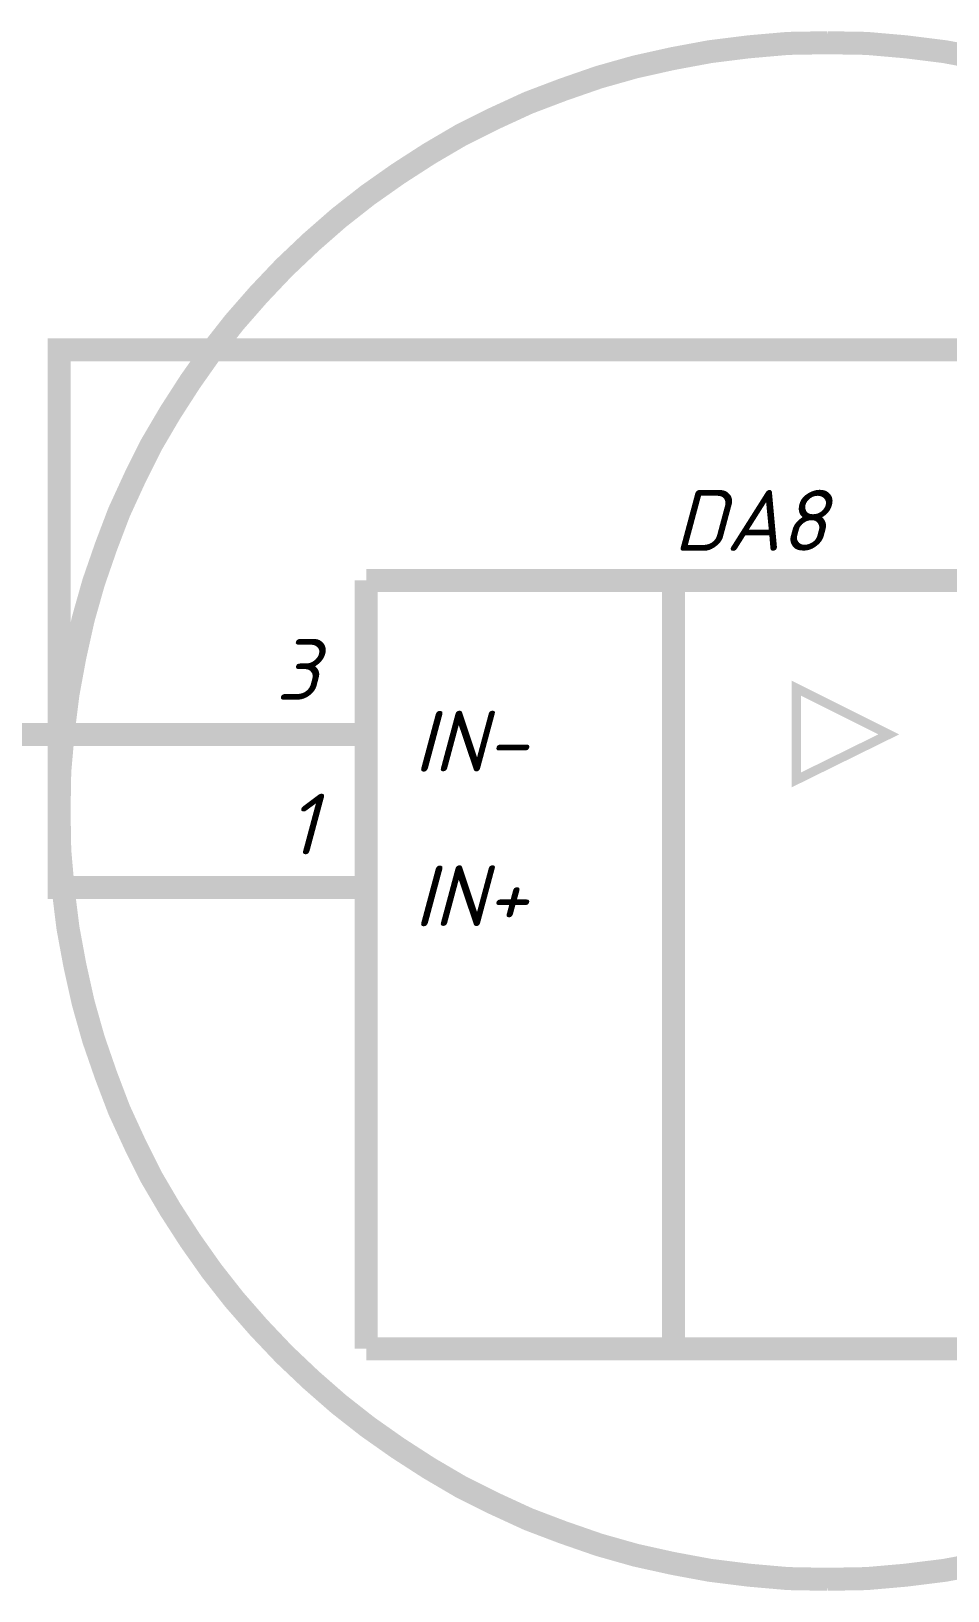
# Model space of a CAD drawing. Header units: inches. Extents: x 0 to 841, y 0 to 594.
# Drawn here: x 304.1 to 333.9, y 34.6 to 85.4 of the extents above; entities that cross this region are included whole.
import ezdxf

# ---------------------------------------------------------------- set-up
doc = ezdxf.new("R2010")
doc.units = ezdxf.units.IN
doc.layers.add('Sheet', color=255, linetype='Continuous')
doc.styles.get("Standard").update_dxf_attribs({"font": 'isocpeui.ttf'})

msp = doc.modelspace()

# ---------------------------------------------------------------- linework, layer by layer
at = {"layer": 'Sheet'}
for points in [[(305.022, 59.988, 0.749, 0.749, 0), (305.044, 61.269, 0.749, 0.749, 0), (305.157, 62.549, 0.749, 0.749, 0), (305.314, 63.806, 0.749, 0.749, 0), (305.538, 65.019, 0.749, 0.749, 0), (305.808, 66.232, 0.749, 0.749, 0), (306.145, 67.422, 0.749, 0.749, 0), (306.549, 68.59, 0.749, 0.749, 0), (306.976, 69.713, 0.749, 0.749, 0), (307.492, 70.836, 0.749, 0.749, 0), (308.031, 71.914, 0.749, 0.749, 0), (308.638, 72.947, 0.749, 0.749, 0), (309.289, 73.958, 0.749, 0.749, 0), (309.985, 74.946, 0.749, 0.749, 0), (310.726, 75.89, 0.749, 0.749, 0), (311.512, 76.788, 0.749, 0.749, 0), (312.343, 77.664, 0.749, 0.749, 0), (313.219, 78.495, 0.749, 0.749, 0), (314.117, 79.281, 0.749, 0.749, 0), (315.061, 80.022, 0.749, 0.749, 0), (316.049, 80.718, 0.749, 0.749, 0), (317.059, 81.37, 0.749, 0.749, 0), (318.092, 81.976, 0.749, 0.749, 0), (319.17, 82.515, 0.749, 0.749, 0), (320.293, 83.032, 0.749, 0.749, 0), (321.416, 83.458, 0.749, 0.749, 0), (322.584, 83.863, 0.749, 0.749, 0), (323.774, 84.199, 0.749, 0.749, 0), (324.987, 84.469, 0.749, 0.749, 0), (326.2, 84.694, 0.749, 0.749, 0), (327.457, 84.851, 0.749, 0.749, 0), (328.737, 84.963, 0.749, 0.749, 0), (330.017, 84.985, 0.749, 0.749, 0)], [(330.017, 84.985, 0.749, 0.749, 0), (328.737, 84.963, 0.749, 0.749, 0), (327.457, 84.851, 0.749, 0.749, 0), (326.2, 84.694, 0.749, 0.749, 0), (324.987, 84.469, 0.749, 0.749, 0), (323.774, 84.199, 0.749, 0.749, 0), (322.584, 83.863, 0.749, 0.749, 0), (321.416, 83.458, 0.749, 0.749, 0), (320.293, 83.032, 0.749, 0.749, 0), (319.17, 82.515, 0.749, 0.749, 0), (318.092, 81.976, 0.749, 0.749, 0), (317.059, 81.37, 0.749, 0.749, 0), (316.049, 80.718, 0.749, 0.749, 0), (315.061, 80.022, 0.749, 0.749, 0), (314.117, 79.281, 0.749, 0.749, 0), (313.219, 78.495, 0.749, 0.749, 0), (312.343, 77.664, 0.749, 0.749, 0), (311.512, 76.788, 0.749, 0.749, 0), (310.726, 75.89, 0.749, 0.749, 0), (309.985, 74.946, 0.749, 0.749, 0), (309.289, 73.958, 0.749, 0.749, 0), (308.638, 72.947, 0.749, 0.749, 0), (308.031, 71.914, 0.749, 0.749, 0), (307.492, 70.836, 0.749, 0.749, 0), (306.976, 69.713, 0.749, 0.749, 0), (306.549, 68.59, 0.749, 0.749, 0), (306.145, 67.422, 0.749, 0.749, 0), (305.808, 66.232, 0.749, 0.749, 0), (305.538, 65.019, 0.749, 0.749, 0), (305.314, 63.806, 0.749, 0.749, 0), (305.157, 62.549, 0.749, 0.749, 0), (305.044, 61.269, 0.749, 0.749, 0), (305.022, 59.988, 0.749, 0.749, 0)], [(330.017, 84.985, 0.749, 0.749, 0), (330.017, 84.985, 0.749, 0.749, 0)], [(330.017, 84.985, 0.749, 0.749, 0), (331.298, 84.963, 0.749, 0.749, 0), (332.578, 84.851, 0.749, 0.749, 0), (333.835, 84.694, 0.749, 0.749, 0), (335.048, 84.469, 0.749, 0.749, 0)], [(335.048, 84.469, 0.749, 0.749, 0), (333.835, 84.694, 0.749, 0.749, 0), (332.578, 84.851, 0.749, 0.749, 0), (331.298, 84.963, 0.749, 0.749, 0), (330.017, 84.985, 0.749, 0.749, 0)], [(310.008, 57.495, 0.749, 0.749, 0), (305.022, 57.495, 0.749, 0.749, 0), (305.022, 74.991, 0.749, 0.749, 0), (355.013, 74.991, 0.749, 0.749, 0), (355.013, 62.481, 0.749, 0.749, 0), (350.005, 62.481, 0.749, 0.749, 0)], [(315.016, 67.49, 0.749, 0.749, 0), (345.019, 67.49, 0.749, 0.749, 0)], [(315.016, 42.493, 0.749, 0.749, 0), (315.016, 67.49, 0.749, 0.749, 0)], [(325.009, 67.49, 0.749, 0.749, 0), (325.009, 42.493, 0.749, 0.749, 0)], [(310.008, 62.481, 0.749, 0.749, 0), (295.028, 62.481, 0.749, 0.749, 0)], [(310.008, 62.481, 0.749, 0.749, 0), (315.016, 62.481, 0.749, 0.749, 0)], [(315.016, 62.481, 0.3, 0.3, 0), (310.008, 62.481, 0.3, 0.3, 0)], [(330.017, 34.991, 0.749, 0.749, 0), (328.737, 35.014, 0.749, 0.749, 0), (327.457, 35.126, 0.749, 0.749, 0), (326.2, 35.283, 0.749, 0.749, 0), (324.987, 35.508, 0.749, 0.749, 0), (323.774, 35.777, 0.749, 0.749, 0), (322.584, 36.114, 0.749, 0.749, 0), (321.416, 36.519, 0.749, 0.749, 0), (320.293, 36.945, 0.749, 0.749, 0), (319.17, 37.462, 0.749, 0.749, 0), (318.092, 38.001, 0.749, 0.749, 0), (317.059, 38.607, 0.749, 0.749, 0), (316.049, 39.259, 0.749, 0.749, 0), (315.061, 39.955, 0.749, 0.749, 0), (314.117, 40.696, 0.749, 0.749, 0), (313.219, 41.482, 0.749, 0.749, 0), (312.343, 42.313, 0.749, 0.749, 0), (311.512, 43.189, 0.749, 0.749, 0), (310.726, 44.087, 0.749, 0.749, 0), (309.985, 45.031, 0.749, 0.749, 0), (309.289, 46.019, 0.749, 0.749, 0), (308.638, 47.029, 0.749, 0.749, 0), (308.031, 48.063, 0.749, 0.749, 0), (307.492, 49.141, 0.749, 0.749, 0), (306.976, 50.264, 0.749, 0.749, 0), (306.549, 51.387, 0.749, 0.749, 0), (306.145, 52.554, 0.749, 0.749, 0), (305.808, 53.745, 0.749, 0.749, 0), (305.538, 54.958, 0.749, 0.749, 0), (305.314, 56.17, 0.749, 0.749, 0), (305.157, 57.428, 0.749, 0.749, 0), (305.044, 58.708, 0.749, 0.749, 0), (305.022, 59.988, 0.749, 0.749, 0)], [(305.022, 59.988, 0.749, 0.749, 0), (305.022, 59.988, 0.749, 0.749, 0)], [(305.022, 59.988, 0.749, 0.749, 0), (305.044, 58.708, 0.749, 0.749, 0), (305.157, 57.428, 0.749, 0.749, 0), (305.314, 56.17, 0.749, 0.749, 0), (305.538, 54.958, 0.749, 0.749, 0), (305.808, 53.745, 0.749, 0.749, 0), (306.145, 52.554, 0.749, 0.749, 0), (306.549, 51.387, 0.749, 0.749, 0), (306.976, 50.264, 0.749, 0.749, 0), (307.492, 49.141, 0.749, 0.749, 0), (308.031, 48.063, 0.749, 0.749, 0), (308.638, 47.029, 0.749, 0.749, 0), (309.289, 46.019, 0.749, 0.749, 0), (309.985, 45.031, 0.749, 0.749, 0), (310.726, 44.087, 0.749, 0.749, 0), (311.512, 43.189, 0.749, 0.749, 0), (312.343, 42.313, 0.749, 0.749, 0), (313.219, 41.482, 0.749, 0.749, 0), (314.117, 40.696, 0.749, 0.749, 0), (315.061, 39.955, 0.749, 0.749, 0), (316.049, 39.259, 0.749, 0.749, 0), (317.059, 38.607, 0.749, 0.749, 0), (318.092, 38.001, 0.749, 0.749, 0), (319.17, 37.462, 0.749, 0.749, 0), (320.293, 36.945, 0.749, 0.749, 0), (321.416, 36.519, 0.749, 0.749, 0), (322.584, 36.114, 0.749, 0.749, 0), (323.774, 35.777, 0.749, 0.749, 0), (324.987, 35.508, 0.749, 0.749, 0), (326.2, 35.283, 0.749, 0.749, 0), (327.457, 35.126, 0.749, 0.749, 0), (328.737, 35.014, 0.749, 0.749, 0), (330.017, 34.991, 0.749, 0.749, 0)], [(310.008, 57.495, 0.749, 0.749, 0), (315.016, 57.495, 0.749, 0.749, 0)], [(315.016, 57.495, 0.3, 0.3, 0), (310.008, 57.495, 0.3, 0.3, 0)], [(345.019, 42.493, 0.749, 0.749, 0), (315.016, 42.493, 0.749, 0.749, 0)], [(335.048, 35.508, 0.749, 0.749, 0), (333.835, 35.283, 0.749, 0.749, 0), (332.578, 35.126, 0.749, 0.749, 0), (331.298, 35.014, 0.749, 0.749, 0), (330.017, 34.991, 0.749, 0.749, 0)], [(330.017, 34.991, 0.749, 0.749, 0), (331.298, 35.014, 0.749, 0.749, 0), (332.578, 35.126, 0.749, 0.749, 0), (333.835, 35.283, 0.749, 0.749, 0), (335.048, 35.508, 0.749, 0.749, 0)]]:
    msp.add_lwpolyline(points, format="xyseb", dxfattribs=at)
msp.add_lwpolyline([(329.007, 63.986, 0.3, 0.3, 0), (329.007, 60.999, 0.3, 0.3, 0), (332.016, 62.481, 0.3, 0.3, 0), (329.007, 63.986, 0.3, 0.3, 0)], format="xyseb", close=True, dxfattribs=at)

# ---------------------------------------------------------------- texts
for s, height, p in [('DA8', 1.9764, (325.009, 68.456)), ('3', 1.976, (312.074, 63.604)), ('IN-', 1.9764, (316.565, 61.269)), ('1', 1.976, (312.433, 58.574)), ('IN+', 1.9764, (316.565, 56.238))]:
    msp.add_text(s, height=height, dxfattribs=at).set_placement(p)

doc.saveas('drawing.dxf')
